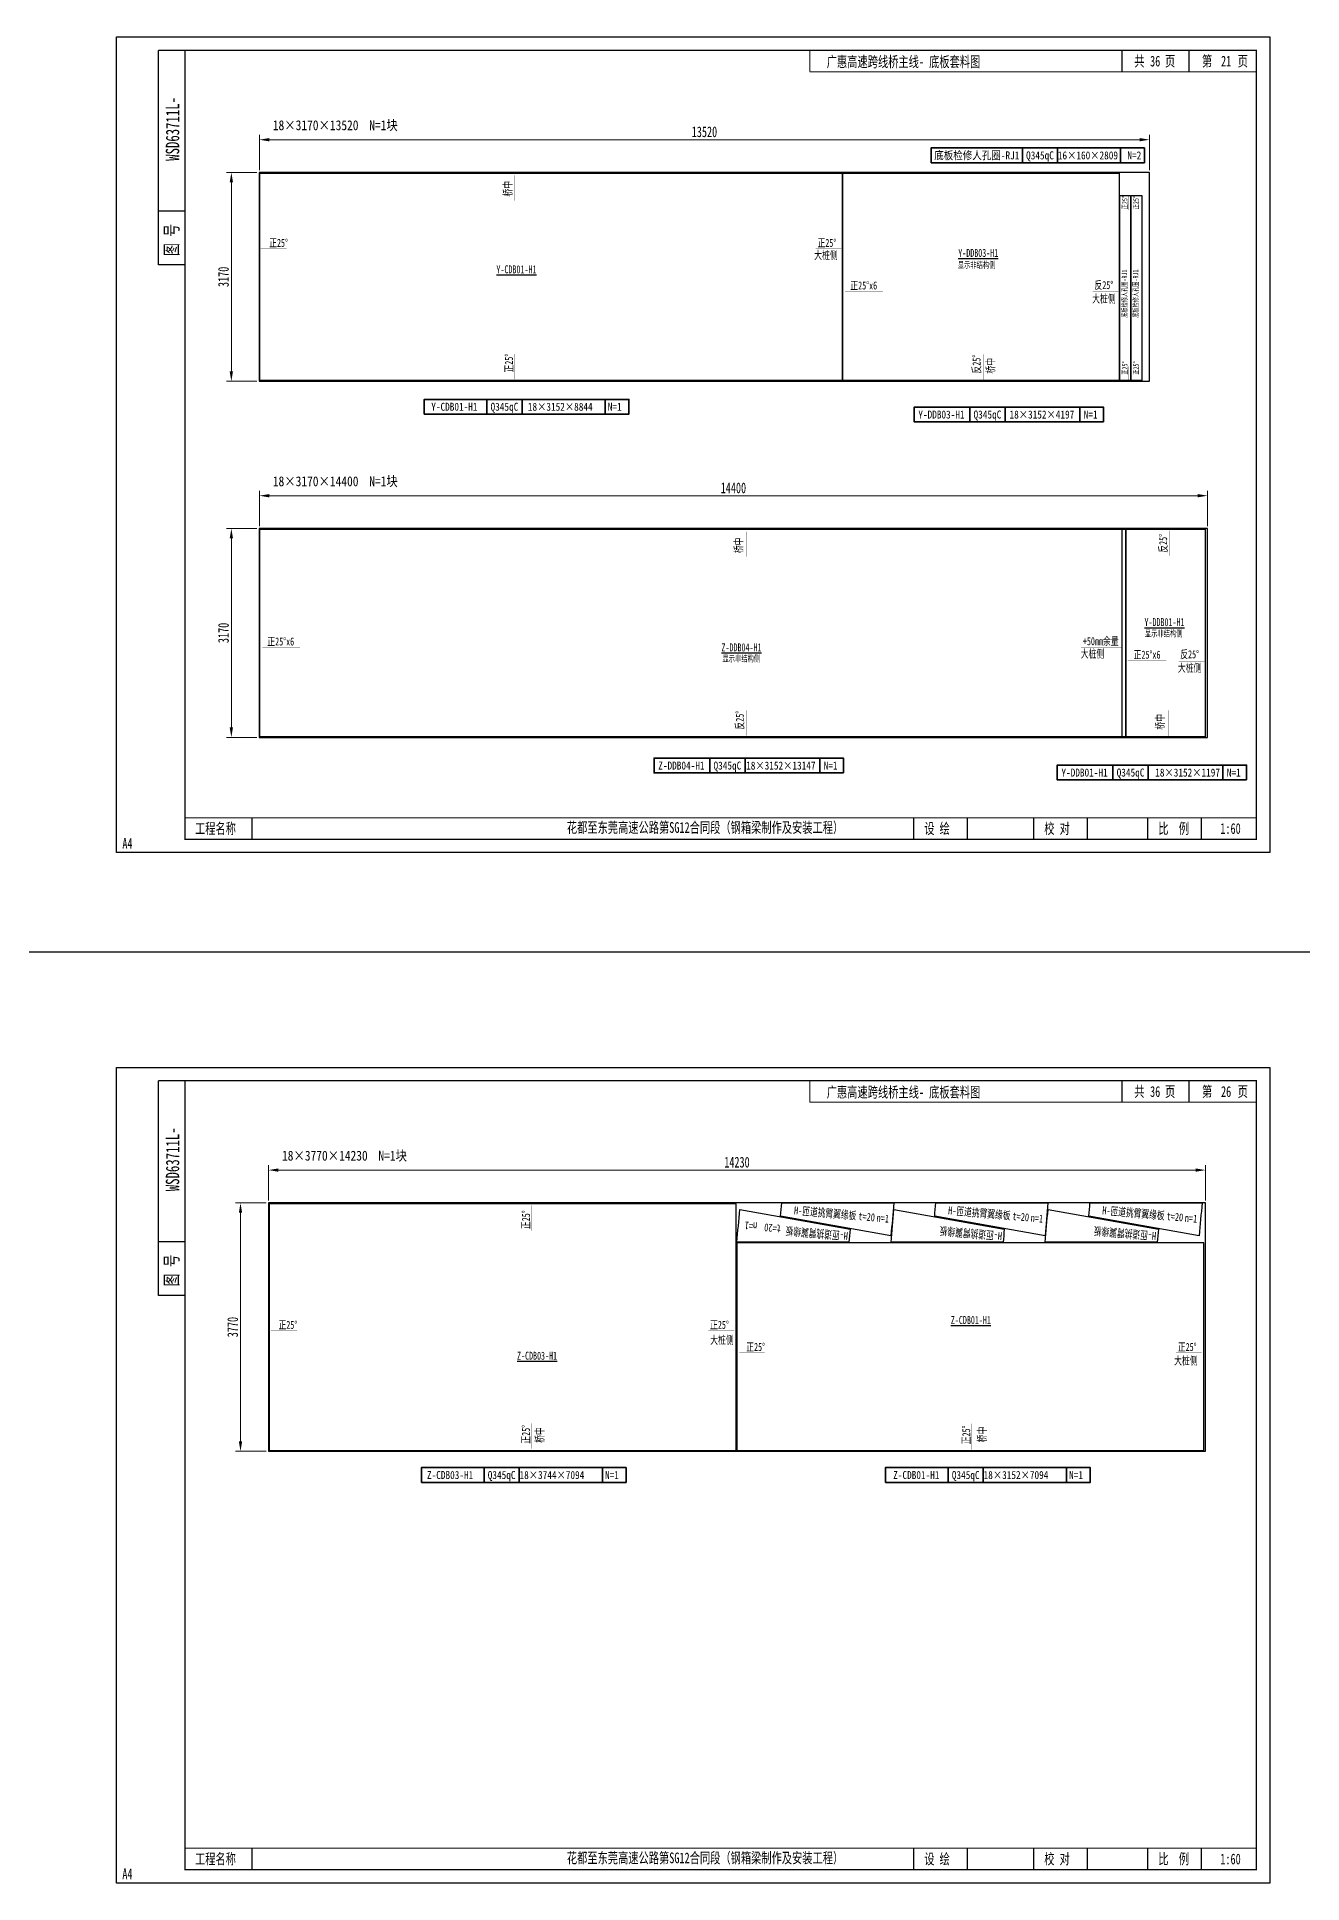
# Model space of a CAD drawing. Extents: x 1629247 to 2251351, y -601856 to -65897.
# Drawn here: x 2124455 to 2143670, y -319251 to -291227 of the extents above; entities that cross this region are included whole.
import ezdxf
from ezdxf.enums import TextEntityAlignment as Align

# ---------------------------------------------------------------- set-up
doc = ezdxf.new("R2010")
doc.units = 0
doc.header["$LTSCALE"] = 2
doc.header["$MEASUREMENT"] = 0
doc.header["$PDMODE"] = 35
doc.header["$PDSIZE"] = 50
doc.linetypes.add('PHANTOM', pattern=[63.5, 31.75, -6.35, 6.35, -6.35, 6.35, -6.35])
doc.layers.get('0').update_dxf_attribs({"linetype": 'CONTINUOUS'})
doc.layers.get('Defpoints').update_dxf_attribs({"linetype": 'CONTINUOUS'})
doc.layers.add('1图框轮廓', color=7, linetype='CONTINUOUS', lineweight=35)
doc.layers.add('标注层', color=3, linetype='CONTINUOUS', lineweight=13)
for name, color, linetype in [('A3', 7, 'CONTINUOUS'), ('txt', 4, 'CONTINUOUS'), ('顶板', 1, 'CONTINUOUS')]:
    doc.layers.add(name, color=color, linetype=linetype)
doc.styles.add('仿宋', font='仿宋_GB2312_1.ttf', dxfattribs={"width": 0.7})
doc.dimstyles.new('标准标注样式-60', dxfattribs={"dimscale": 60, "dimtxt": 2.7, "dimasz": 2.5, "dimexe": 1.25, "dimexo": 0.625, "dimtad": 1, "dimdec": 0, "dimdsep": 46, "dimtxsty": '仿宋', "dimcen": 2.5, "dimclrd": 3, "dimclre": 3, "dimclrt": 4, "dimazin": 0, "dimtfac": 1, "dimtdec": 0, "dimtmove": 0, "dimatfit": 3, "dimfxl": 1.25, "dimlwd": 13, "dimlwe": 13, "dimarcsym": 0})

# ---------------------------------------------------------------- blocks, each defined once
blk = doc.blocks.new('*D605')
at = {"color": 3, "lineweight": 13, "ltscale": 3}
for p, q in [((2127833, -293247), (2127833, -292712)), ((2141353, -293247), (2141353, -292712))]:
    blk.add_line(p, q, dxfattribs=at)
at = {"color": 3, "linetype": 'ByBlock', "lineweight": 13, "ltscale": 3}
blk.add_line((2141203, -292787), (2127983, -292787), dxfattribs=at)
at = {"color": 3, "ltscale": 3}
for points in [[(2127983, -292762), (2127983, -292812), (2127833, -292787)], [(2141203, -292762), (2141203, -292812), (2141353, -292787)]]:
    blk.add_solid(points, dxfattribs=at)
at = {"layer": 'Defpoints', "color": 0, "ltscale": 3}
for p in [(2127833, -292787), (2127833, -293284), (2141353, -293284)]:
    blk.add_point(p, dxfattribs=at)
at = {"color": 4, "ltscale": 3, "insert": (2134593, -292668), "char_height": 162, "attachment_point": 5, "style": '仿宋'}
blk.add_mtext('13520', dxfattribs=at)
blk = doc.blocks.new('*D606')
at = {"color": 3, "lineweight": 13, "ltscale": 3}
for p, q in [((2127795, -293284), (2127333, -293284)), ((2127795, -296454), (2127333, -296454))]:
    blk.add_line(p, q, dxfattribs=at)
at = {"color": 3, "linetype": 'ByBlock', "lineweight": 13, "ltscale": 3}
blk.add_line((2127408, -293434), (2127408, -296304), dxfattribs=at)
at = {"color": 3, "ltscale": 3}
for points in [[(2127383, -293434), (2127433, -293434), (2127408, -293284)], [(2127383, -296304), (2127433, -296304), (2127408, -296454)]]:
    blk.add_solid(points, dxfattribs=at)
at = {"layer": 'Defpoints', "color": 0, "ltscale": 3}
for p in [(2127833, -293284), (2127408, -296454), (2127833, -296454)]:
    blk.add_point(p, dxfattribs=at)
at = {"color": 4, "ltscale": 3, "insert": (2127289, -294869), "char_height": 162, "attachment_point": 5, "rotation": 90, "style": '仿宋'}
blk.add_mtext('3170', dxfattribs=at)
blk = doc.blocks.new('tukuangA4-')
at = {"layer": 'A3'}
for p, q in [((537, 7565), (537, 10327)), ((882, 10327), (537, 10327)), ((12951, 10051), (12951, 10327)), ((13814, 10051), (13814, 10327)), ((882, 8256), (537, 8256)), ((882, 7565), (537, 7565)), ((1745, 173), (1745, 449)), ((10266, 173), (10266, 449)), ((10957, 173), (10957, 449)), ((11811, 173), (11811, 449)), ((12502, 173), (12502, 449)), ((13280, 173), (13280, 449)), ((13971, 173), (13971, 449))]:
    blk.add_line(p, q, dxfattribs=at)
blk.add_lwpolyline([(14850, 10500), (14850, 0), (0, 0), (0, 10500)], close=True, dxfattribs=at)
for points, const_width in [([(882, 10327), (14677, 10327), (14677, 173), (882, 173), (882, 10327)], 17.3), ([(8927, 10051), (8927, 10327)], 13.8), ([(8927, 10051), (14677, 10051)], 13.8), ([(882, 449), (14677, 449)], 13.8)]:
    blk.add_lwpolyline(points, dxfattribs=dict(at, const_width=const_width))
at = {"layer": 'A3', "color": 7, "linetype": 'Continuous', "style": '仿宋', "width": 0.7}
for s, p in [('共    页', (13106, 10120)), ('第     页', (13977, 10120)), ('工程名称', (1009, 242)), ('花都至东莞高速公路第SG12合同段（钢箱梁制作及安装工程）', (5798, 255)), ('设 绘', (10401, 242)), ('校 对', (11946, 242)), ('比  例', (13415, 242))]:
    blk.add_text(s, height=138.1, dxfattribs=at).set_placement(p)
blk.add_text('WSD63711L-', height=172.6, rotation=90, dxfattribs=at).set_placement((806, 9316), align=Align.CENTER)
blk.add_text('图 号', height=172.6, rotation=90, dxfattribs=at).set_placement((793, 7681))
blk.add_text('A4', height=138.1, dxfattribs=at).set_placement((139, 50), align=Align.CENTER)
blk = doc.blocks.new('*D629')
at = {"color": 3, "lineweight": 13, "ltscale": 3}
for p, q in [((2127833, -298651), (2127833, -298116)), ((2142233, -298651), (2142233, -298116))]:
    blk.add_line(p, q, dxfattribs=at)
at = {"color": 3, "linetype": 'ByBlock', "lineweight": 13, "ltscale": 3}
blk.add_line((2142083, -298191), (2127983, -298191), dxfattribs=at)
at = {"color": 3, "ltscale": 3}
for points in [[(2127983, -298166), (2127983, -298216), (2127833, -298191)], [(2142083, -298166), (2142083, -298216), (2142233, -298191)]]:
    blk.add_solid(points, dxfattribs=at)
at = {"layer": 'Defpoints', "color": 0, "ltscale": 3}
for p in [(2127833, -298191), (2127833, -298689), (2142233, -298689)]:
    blk.add_point(p, dxfattribs=at)
at = {"color": 4, "ltscale": 3, "insert": (2135033, -298073), "char_height": 162, "attachment_point": 5, "style": '仿宋'}
blk.add_mtext('14400', dxfattribs=at)
blk = doc.blocks.new('*D630')
at = {"color": 3, "lineweight": 13, "ltscale": 3}
for p, q in [((2127795, -298689), (2127333, -298689)), ((2127795, -301859), (2127333, -301859))]:
    blk.add_line(p, q, dxfattribs=at)
at = {"color": 3, "linetype": 'ByBlock', "lineweight": 13, "ltscale": 3}
blk.add_line((2127408, -298839), (2127408, -301709), dxfattribs=at)
at = {"color": 3, "ltscale": 3}
for points in [[(2127383, -298839), (2127433, -298839), (2127408, -298689)], [(2127383, -301709), (2127433, -301709), (2127408, -301859)]]:
    blk.add_solid(points, dxfattribs=at)
at = {"layer": 'Defpoints', "color": 0, "ltscale": 3}
for p in [(2127833, -298689), (2127408, -301859), (2127833, -301859)]:
    blk.add_point(p, dxfattribs=at)
at = {"color": 4, "ltscale": 3, "insert": (2127289, -300274), "char_height": 162, "attachment_point": 5, "rotation": 90, "style": '仿宋'}
blk.add_mtext('3170', dxfattribs=at)
blk = doc.blocks.new('*D643')
at = {"color": 3, "lineweight": 13, "ltscale": 3}
for p, q in [((2127972, -308888), (2127972, -308353)), ((2142202, -308888), (2142202, -308353))]:
    blk.add_line(p, q, dxfattribs=at)
at = {"color": 3, "linetype": 'ByBlock', "lineweight": 13, "ltscale": 3}
blk.add_line((2142052, -308428), (2128122, -308428), dxfattribs=at)
at = {"color": 3, "ltscale": 3}
for points in [[(2128122, -308403), (2128122, -308453), (2127972, -308428)], [(2142052, -308403), (2142052, -308453), (2142202, -308428)]]:
    blk.add_solid(points, dxfattribs=at)
at = {"layer": 'Defpoints', "color": 0, "ltscale": 3}
for p in [(2127972, -308428), (2127972, -308926), (2142202, -308926)]:
    blk.add_point(p, dxfattribs=at)
at = {"color": 4, "ltscale": 3, "insert": (2135087, -308309), "char_height": 162, "attachment_point": 5, "style": '仿宋'}
blk.add_mtext('14230', dxfattribs=at)
blk = doc.blocks.new('*D644')
at = {"color": 3, "lineweight": 13, "ltscale": 3}
for p, q in [((2127935, -308926), (2127472, -308926)), ((2127935, -312696), (2127472, -312696))]:
    blk.add_line(p, q, dxfattribs=at)
at = {"color": 3, "linetype": 'ByBlock', "lineweight": 13, "ltscale": 3}
blk.add_line((2127547, -309076), (2127547, -312546), dxfattribs=at)
at = {"color": 3, "ltscale": 3}
for points in [[(2127522, -309076), (2127572, -309076), (2127547, -308926)], [(2127522, -312546), (2127572, -312546), (2127547, -312696)]]:
    blk.add_solid(points, dxfattribs=at)
at = {"layer": 'Defpoints', "color": 0, "ltscale": 3}
for p in [(2127972, -308926), (2127547, -312696), (2127972, -312696)]:
    blk.add_point(p, dxfattribs=at)
at = {"color": 4, "ltscale": 3, "insert": (2127429, -310811), "char_height": 162, "attachment_point": 5, "rotation": 90, "style": '仿宋'}
blk.add_mtext('3770', dxfattribs=at)

msp = doc.modelspace()

# ---------------------------------------------------------------- linework, layer by layer
at = {"color": 3, "ltscale": 3}
msp.add_line((2140939.5, -301849), (2140939.5, -298697), dxfattribs=at)
at = {"color": 8, "ltscale": 3}
msp.add_line((2065547.6, -305115.8), (2251350.7, -305115.8), dxfattribs=at)
for points in [[(2127832.5, -296454.3), (2141352.5, -296454.3), (2141352.5, -293284.3), (2127832.5, -293284.3)], [(2127832.5, -301859), (2142232.5, -301859), (2142232.5, -298689), (2127832.5, -298689)], [(2127972, -312695.8), (2142202, -312695.8), (2142202, -308925.8), (2127972, -308925.8)]]:
    msp.add_lwpolyline(points, close=True, dxfattribs=at)
at = {"color": 1}
for points in [[(2127842.5, -293292.3), (2136686.8, -293292.3), (2136686.8, -296444.3), (2127842.5, -296444.3)], [(2136696.8, -293292.3), (2140893.8, -293292.3), (2140893.8, -296444.3), (2136696.8, -296444.3)], [(2127842.5, -298697), (2140989.5, -298697), (2140989.5, -301849), (2127842.5, -301849)], [(2140999.5, -298697), (2142196.5, -298697), (2142196.5, -301849), (2140999.5, -301849)], [(2127982, -312685.8), (2135076, -312685.8), (2135076, -308941.8), (2127982, -308941.8)], [(2142179.6, -309533.8), (2135086, -309533.8), (2135086, -312685.8), (2142179.6, -312685.8)]]:
    msp.add_lwpolyline(points, close=True, dxfattribs=at)
at = {"color": 1, "ltscale": 3}
for points in [[(2140903.8, -293635.3), (2141063.8, -293635.3), (2141063.8, -296444.3), (2140903.8, -296444.3)], [(2141073.8, -293635.3), (2141233.8, -293635.3), (2141233.8, -296444.3), (2141073.8, -296444.3)]]:
    msp.add_lwpolyline(points, close=True, dxfattribs=at)
at = {"layer": '1图框轮廓', "color": 30, "ltscale": 3}
for p, q in [((2139421.8, -293137.2), (2139421.8, -292912.2)), ((2139956.3, -293137.2), (2139956.3, -292912.2)), ((2140914, -293137.2), (2140914, -292912.2)), ((2131288.4, -296953), (2131288.4, -296728)), ((2131822.9, -296953), (2131822.9, -296728)), ((2133085.9, -296953), (2133085.9, -296728)), ((2138624, -296846.2), (2138624, -297071.2)), ((2139158.5, -297071.2), (2139158.5, -296846.2)), ((2140292.9, -296846.2), (2140292.9, -297071.2)), ((2134674.7, -302174.6), (2134674.7, -302399.6)), ((2135209.2, -302399.6), (2135209.2, -302174.6)), ((2136343.6, -302174.6), (2136343.6, -302399.6)), ((2140797.3, -302280.9), (2140797.3, -302505.9)), ((2141331.8, -302505.9), (2141331.8, -302280.9)), ((2142466.2, -302505.9), (2142466.2, -302280.9)), ((2131245.8, -313168.9), (2131245.8, -312943.9)), ((2131780.3, -313168.9), (2131780.3, -312943.9)), ((2133043.3, -313168.9), (2133043.3, -312943.9)), ((2138293.9, -313168.9), (2138293.9, -312943.9)), ((2138828.4, -313168.9), (2138828.4, -312943.9)), ((2140091.4, -313168.9), (2140091.4, -312943.9))]:
    msp.add_line(p, q, dxfattribs=at)
for points in [[(2138035.1, -293137.2), (2141274, -293137.2), (2141274, -292912.2), (2138035.1, -292912.2)], [(2130336.9, -296953), (2133445.9, -296953), (2133445.9, -296728), (2130336.9, -296728)], [(2140652.9, -297071.2), (2137778.3, -297071.2), (2137778.3, -296846.2), (2140652.9, -296846.2)], [(2136703.6, -302399.6), (2133829, -302399.6), (2133829, -302174.6), (2136703.6, -302174.6)], [(2142826.2, -302505.9), (2139951.6, -302505.9), (2139951.6, -302280.9), (2142826.2, -302280.9)], [(2130294.3, -313168.9), (2133403.3, -313168.9), (2133403.3, -312943.9), (2130294.3, -312943.9)], [(2137342.4, -313168.9), (2140451.4, -313168.9), (2140451.4, -312943.9), (2137342.4, -312943.9)]]:
    msp.add_lwpolyline(points, close=True, dxfattribs=at)
for points in [[(2141038.2, -293640.6, 0, 20, 0), (2141038.2, -293718.6, 3, 3, 0), (2141038.2, -293853.2, 3, 3, 0)], [(2141208.2, -293640.6, 0, 20, 0), (2141208.2, -293718.6, 3, 3, 0), (2141208.2, -293853.2, 3, 3, 0)], [(2141038.2, -296439.1, 0, 20, 0), (2141038.2, -296361.1, 3, 3, 0), (2141038.2, -296226.4, 3, 3, 0)], [(2141208.2, -296439.1, 0, 20, 0), (2141208.2, -296361.1, 3, 3, 0), (2141208.2, -296226.4, 3, 3, 0)]]:
    msp.add_lwpolyline(points, format="xyseb", dxfattribs=at)
at = {"layer": '标注层', "color": 42}
for points in [[(2131709.8, -293316.7, 0, 25, 0), (2131709.8, -293391.5, 5, 5, 0), (2131709.8, -293712.3, 5, 5, 0)], [(2127850.1, -294439.3, 0, 25, 0), (2127924.9, -294439.3, 5, 5, 0), (2128245.7, -294439.3, 5, 5, 0)], [(2136679.3, -294439.3, 0, 25, 0), (2136604.4, -294439.3, 5, 5, 0), (2136283.6, -294439.3, 5, 5, 0)], [(2136716.2, -295093, 0, 25, 0), (2136791, -295093, 5, 5, 0), (2137307, -295093, 5, 5, 0)], [(2140886.3, -295097.2, 0, 25, 0), (2140811.4, -295097.2, 5, 5, 0), (2140490.6, -295097.2, 5, 5, 0)], [(2131709.8, -296433.8, 0, 25, 0), (2131709.8, -296358.9, 5, 5, 0), (2131709.8, -296038.1, 5, 5, 0)], [(2138825.8, -296441.7, 0, 25, 0), (2138825.8, -296366.9, 5, 5, 0), (2138825.8, -296046.1, 5, 5, 0)], [(2135229.7, -298721.6, 0, 25, 0), (2135229.7, -298796.4, 5, 5, 0), (2135229.7, -299117.2, 5, 5, 0)], [(2141659.2, -298707.6, 0, 25, 0), (2141659.2, -298782.4, 5, 5, 0), (2141659.2, -299103.2, 5, 5, 0)], [(2127861.9, -300497.7, 0, 25, 0), (2127936.8, -300497.7, 5, 5, 0), (2128452.7, -300497.7, 5, 5, 0)], [(2140939.5, -300497.7, 0, 25, 0), (2140864.7, -300497.7, 5, 5, 0), (2140312.8, -300497.7, 5, 5, 0)], [(2141018.9, -300697.9, 0, 25, 0), (2141093.8, -300697.9, 5, 5, 0), (2141609.7, -300697.9, 5, 5, 0)], [(2142189, -300702, 0, 25, 0), (2142114.2, -300702, 5, 5, 0), (2141793.4, -300702, 5, 5, 0)], [(2135229.7, -301846.4, 0, 25, 0), (2135229.7, -301771.6, 5, 5, 0), (2135229.7, -301450.8, 5, 5, 0)], [(2141645.8, -301846.4, 0, 25, 0), (2141645.8, -301771.6, 5, 5, 0), (2141645.8, -301450.8, 5, 5, 0)], [(2131967.7, -308954.1, 0, 25, 0), (2131967.7, -309028.9, 5, 5, 0), (2131967.7, -309349.7, 5, 5, 0)], [(2128009.2, -310862.7, 0, 25, 0), (2128084, -310862.7, 5, 5, 0), (2128404.8, -310862.7, 5, 5, 0)], [(2135048.1, -310862.7, 0, 25, 0), (2134973.3, -310862.7, 5, 5, 0), (2134652.5, -310862.7, 5, 5, 0)], [(2135113.2, -311198.5, 0, 25, 0), (2135188, -311198.5, 5, 5, 0), (2135508.8, -311198.5, 5, 5, 0)], [(2142152.1, -311198.5, 0, 25, 0), (2142077.3, -311198.5, 5, 5, 0), (2141756.5, -311198.5, 5, 5, 0)], [(2131967.7, -312666.1, 0, 25, 0), (2131967.7, -312591.3, 5, 5, 0), (2131967.7, -312270.5, 5, 5, 0)], [(2138654.5, -312675.2, 0, 25, 0), (2138654.5, -312600.4, 5, 5, 0), (2138654.5, -312279.6, 5, 5, 0)]]:
    msp.add_lwpolyline(points, format="xyseb", dxfattribs=at)
at = {"layer": '顶板', "color": 7}
for points in [[(2136806.1, -309324.6, 0.0003846), (2136788.4, -309523.8), (2135086, -309523.8, -0.00095), (2135130.1, -309025.7)], [(2135749.1, -309125.9, 0.0003846), (2135766.7, -308926.7), (2137469.1, -308926.7, -0.00095), (2137425.1, -309424.8)], [(2139146.7, -309324.6, 0.0003846), (2139129.1, -309523.8), (2137426.7, -309523.8, -0.00095), (2137470.8, -309025.7)], [(2138089.7, -309125.9, 0.0003846), (2138107.4, -308926.7), (2139809.8, -308926.7, -0.00095), (2139765.7, -309424.8)], [(2141487.4, -309324.6, 0.0003846), (2141469.8, -309523.8), (2139767.4, -309523.8, -0.00095), (2139811.4, -309025.7)], [(2140430.4, -309125.9, 0.0003846), (2140448.1, -308926.7), (2142150.5, -308926.7, -0.00095), (2142106.4, -309424.8)]]:
    msp.add_lwpolyline(points, format="xyb", close=True, dxfattribs=at)

# ---------------------------------------------------------------- block references
at = {"color": 8, "yscale": 1.179310344799887, "zscale": 1.179310344827586}
for p, xscale in [((2125665.9, -303609.4), 1.179310344625264), ((2125665.9, -319250.9), 1.179310345090926)]:
    msp.add_blockref('tukuangA4-', p, dxfattribs=dict(at, xscale=xscale))

# ---------------------------------------------------------------- texts
at = {"color": 7, "style": '仿宋', "width": 0.85}
for s, p in [('18×3170×13520', (2128038, -292642.3)), ('N=1块', (2129502.3, -292642.3)), ('N=1块', (2129502.3, -298046.9)), ('18×3170×14400', (2128038, -298046.9)), ('18×3770×14230', (2128177.5, -308283.7)), ('N=1块', (2129641.8, -308283.7))]:
    msp.add_text(s, height=150, dxfattribs=at).set_placement(p)
for s, p in [('底板检修人孔圈-RJ1', (2138729.3, -293024.7)), ('Q345qC', (2139689, -293024.7)), ('N=2', (2141122.5, -293024.7)), ('Y-CDB01-H1', (2130795.4, -296840.5)), ('Q345qC', (2131555.7, -296840.5)), ('N=1 ', (2133265.9, -296840.5)), ('Y-DDB03-H1', (2138192.6, -296958.7)), ('Q345qC', (2138891.2, -296958.7)), ('18×3152×4197', (2139718.4, -296958.7)), ('N=1 ', (2140494, -296958.7)), ('Z-DDB04-H1', (2134243.3, -302287.1)), ('Q345qC', (2134942, -302287.1)), ('18×3152×13147', (2135753.2, -302287.1)), ('N=1 ', (2136544.7, -302287.1)), ('Y-DDB01-H1', (2140365.9, -302393.4)), ('Q345qC', (2141064.5, -302393.4)), ('18×3152×1197', (2141931.1, -302393.4)), ('N=1 ', (2142667.3, -302393.4)), ('Z-CDB03-H1', (2130730.5, -313056.4)), ('Q345qC', (2131513, -313056.4)), ('N=1 ', (2133223.3, -313056.4)), ('Z-CDB01-H1', (2137811, -313056.4)), ('Q345qC', (2138561.1, -313056.4)), ('N=1 ', (2140271.4, -313056.4))]:
    msp.add_text(s, height=121.5, dxfattribs=at).set_placement(p, align=Align.MIDDLE_CENTER)
for s, p in [('16×160×2809', (2139960.8, -293024.7)), ('18×3152×8844', (2131911.5, -296840.5)), ('18×3744×7094', (2131784.8, -313056.4)), ('18×3152×7094', (2138832.9, -313056.4))]:
    msp.add_text(s, height=121.5, dxfattribs=at).set_placement(p, align=Align.MIDDLE_LEFT)
at = {"color": 6, "linetype": 'PHANTOM', "ltscale": 10, "style": '仿宋', "width": 0.7}
for s, p in [('%%UY-DDB03-H1', (2138448.1, -294565.7)), ('%%UY-CDB01-H1', (2131433.6, -294815.6)), ('%%UY-DDB01-H1', (2141276.1, -300170.6)), ('%%UZ-DDB04-H1', (2134852, -300554.2)), ('%%UZ-CDB01-H1', (2138335.9, -310764.4)), ('%%UZ-CDB03-H1', (2131746.9, -311306.2))]:
    msp.add_text(s, height=121.5, dxfattribs=at).set_placement(p)
at = {"color": 152, "linetype": 'PHANTOM', "ltscale": 10, "style": '仿宋', "width": 0.7}
for p in [(2138440.5, -294736.3), (2141281.8, -300331.1), (2134867.1, -300711.9)]:
    msp.add_text('显示非结构侧', height=97.2, dxfattribs=at).set_placement(p)
at = {"layer": 'A3', "color": 6, "linetype": 'Continuous', "style": '仿宋', "width": 0.7}
for p in [(2136450.5, -291684.4), (2136450.5, -307325.8)]:
    msp.add_text('广惠高速跨线桥主线- 底板套料图', height=162.857, dxfattribs=at).set_placement(p)
at = {"layer": 'A3', "color": 1, "linetype": 'Continuous', "style": '仿宋', "width": 0.7}
for s, p in [('36', (2141361, -291675.2)), ('21', (2142438.3, -291675.2)), ('36', (2141361, -307316.7)), ('26', (2142438.3, -307316.7))]:
    msp.add_text(s, height=162.86, dxfattribs=at).set_placement(p)
at = {"layer": 'A3', "color": 6, "linetype": 'Continuous', "style": '仿宋', "width": 0.7}
for s, p in [('正25%%D', (2141016.9, -293741.2)), ('正25%%D', (2141186.9, -293741.2)), ('底板检修人孔圈-RJ1', (2141011.7, -295122.7)), ('底板检修人孔圈-RJ1', (2141181.7, -295122.7)), ('正25%%D', (2141016.9, -296252.1)), ('正25%%D', (2141186.9, -296252.1))]:
    msp.add_text(s, height=80, rotation=90, dxfattribs=at).set_placement(p, align=Align.CENTER)
at = {"layer": 'A3', "color": 7, "linetype": 'Continuous', "style": '仿宋', "width": 0.7}
for p in [(2142427.8, -303324.6), (2142427.8, -318966.1)]:
    msp.add_text('1:60', height=162.86, dxfattribs=at).set_placement(p)
at = {"layer": 'txt', "style": '仿宋', "width": 0.7}
for s, rotation, p in [('H-匝道挑臂翼缘板', 354.94513, (2136427.4, -309078.8)), ('t=20', 354.94513, (2137057.1, -309136.5)), ('H-匝道挑臂翼缘板', 354.94513, (2138768.1, -309078.8)), ('t=20', 354.94513, (2139397.8, -309136.5)), ('H-匝道挑臂翼缘板', 354.94513, (2141108.8, -309078.8)), ('t=20', 354.94513, (2141738.5, -309136.5)), ('n=1', 174.94513, (2135298.9, -309276)), ('t=20', 174.94513, (2135627.2, -309308.8)), ('H-匝道挑臂翼缘板', 174.94513, (2136298.6, -309388.9)), ('n=1', 354.94513, (2137302, -309158.8)), ('H-匝道挑臂翼缘板', 174.94513, (2138639.3, -309388.9)), ('n=1', 354.94513, (2139642.7, -309158.8)), ('H-匝道挑臂翼缘板', 174.94513, (2140980, -309388.9)), ('n=1', 354.94513, (2141983.4, -309158.8))]:
    msp.add_text(s, height=120, rotation=rotation, dxfattribs=at).set_placement(p, align=Align.MIDDLE_CENTER)
at = {"layer": '标注层', "color": 42, "style": '仿宋', "width": 0.7}
for s, p in [('桥中', (2131667.5, -293649.2)), ('正25%%D', (2131684.5, -296321.4)), ('反25%%D', (2138786.2, -296336.5)), ('桥中', (2138999.4, -296336.9)), ('桥中', (2135172.8, -299063.9)), ('反25%%D', (2141620.2, -299056.5)), ('反25%%D', (2135190.1, -301741.2)), ('桥中', (2141574.6, -301741.6)), ('正25%%D', (2131942.4, -309323.7)), ('正25%%D', (2131942.4, -312581)), ('桥中', (2132152.4, -312567.1)), ('正25%%D', (2138629.3, -312590.1)), ('桥中', (2138869, -312561.4))]:
    msp.add_text(s, height=121.5, rotation=90, dxfattribs=at).set_placement(p)
for s, p in [('正25%%D', (2127982, -294414)), ('大桩侧', (2136259.4, -294601)), ('正25%%D', (2136309.6, -294414)), ('正25%%Dx6', (2136808.7, -295059.9)), ('反25%%D', (2140516.6, -295054.4)), ('大桩侧', (2140480.7, -295261.4)), ('正25%%Dx6', (2127954.5, -300464.5)), ('+50mm余量', (2140341.6, -300459.9)), ('大桩侧', (2140307.9, -300651.3)), ('正25%%Dx6', (2141111.5, -300664.7)), ('反25%%D', (2141819.4, -300659.2)), ('大桩侧', (2141783.5, -300866.3)), ('正25%%D', (2128123.9, -310837.5)), ('正25%%D', (2134678.5, -310837.5)), ('大桩侧', (2134680.4, -311068.6)), ('正25%%D', (2135227.9, -311173.2)), ('正25%%D', (2141782.5, -311173.2)), ('大桩侧', (2141726, -311381.2))]:
    msp.add_text(s, height=121.5, dxfattribs=at).set_placement(p)

# ---------------------------------------------------------------- dimensions: what is measured, and where the dimension line sits
at = {"color": 8, "ltscale": 3}
for base, p1, p2, picture, middle in [((2127832.5, -292786.5), (2141352.5, -293284.3), (2127832.5, -293284.3), '*D605', (2134592.5, -292668)), ((2127832.5, -298191.2), (2142232.5, -298689), (2127832.5, -298689), '*D629', (2135032.5, -298072.7)), ((2127972, -308428), (2142202, -308925.8), (2127972, -308925.8), '*D643', (2135087, -308309.5))]:
    dim = msp.add_linear_dim(base=base, p1=p1, p2=p2, dimstyle='标准标注样式-60', dxfattribs=at)
    dim.commit()
    dim.dimension.update_dxf_attribs({"geometry": picture, "text_midpoint": middle})
for base, p1, p2, picture, middle in [((2127407.8, -296454.3), (2127832.5, -293284.3), (2127832.5, -296454.3), '*D606', (2127289.3, -294869.3)), ((2127407.8, -301859), (2127832.5, -298689), (2127832.5, -301859), '*D630', (2127289.3, -300274)), ((2127547.2, -312695.8), (2127972, -308925.8), (2127972, -312695.8), '*D644', (2127428.7, -310810.8))]:
    dim = msp.add_linear_dim(base=base, p1=p1, p2=p2, angle=90, dimstyle='标准标注样式-60', dxfattribs=at)
    dim.commit()
    dim.dimension.update_dxf_attribs({"geometry": picture, "text_midpoint": middle})

doc.saveas('drawing.dxf')
